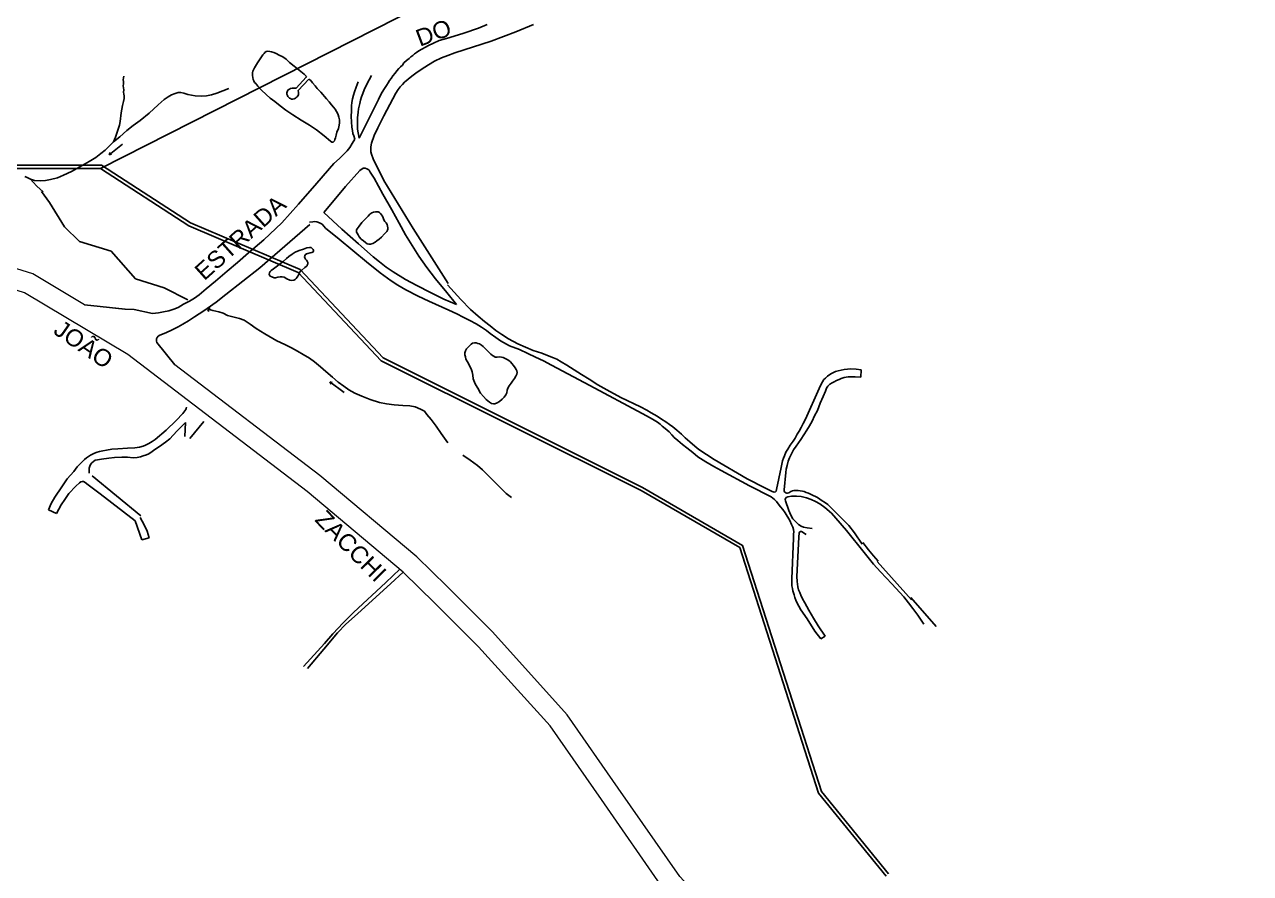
# Model space of a CAD drawing. Header units: millimetres. Extents: x 583 to 26013, y 350 to 21391.
# Drawn here: x 11091 to 11813, y 13884 to 14384 of the extents above; entities that cross this region are included whole.
import ezdxf

# ---------------------------------------------------------------- set-up
doc = ezdxf.new("R2010")
doc.units = ezdxf.units.MM
for name, color, linetype in [('105-QUADRAS_ESTRADAS', 80, 'Continuous'), ('110-CERCA_DE_ARAME', 10, 'Continuous'), ('145-', 130, 'Continuous'), ('RIOS', 140, 'Continuous')]:
    doc.layers.add(name, color=color, linetype=linetype)
doc.styles.add('EU', font='arial.ttf', dxfattribs={"height": 10})

msp = doc.modelspace()

# ---------------------------------------------------------------- linework, layer by layer
at = {"color": 0, "linetype": 'Continuous', "lineweight": 20}
for points in [[(11126.4214, 14218.88015), (11096.05576, 14237.02973), (11051.11755, 14251.11083), (11003.43518, 14259.51959), (10947.82891, 14263.92801), (10901.0498, 14271.32471), (10867.19796, 14274.12839), (10829.70928, 14272.16617), (10799.40611, 14268.64976), (10757.04568, 14259.15518), (10722.00956, 14243.69807), (10712.99799, 14239.79615), (10692.67163, 14233.71726), (10666.07371, 14230.15966), (10642.06909, 14228.98153), (10602.20434, 14231.94273), (10578.61423, 14233.44384)], [(11467.61551, 13874.60241), (11430.94299, 13927.42513), (11400.61551, 13970.90241), (11358.53156, 14017.38279), (11332.77968, 14043.23824), (11314.01551, 14061.50241), (11257.51551, 14108.90241), (11152.01551, 14189.60241), (11091.11551, 14226.00241), (11048.26963, 14239.4279), (11001.91551, 14247.60241), (10946.41551, 14252.00241), (10899.61551, 14259.40241), (10867.01551, 14262.10241), (10830.71551, 14260.20241), (10801.41551, 14256.80241), (10760.81551, 14247.70241), (10726.81551, 14232.70241), (10717.11551, 14228.50241), (10695.20192, 14221.94883), (10667.1652, 14218.19879), (10641.91818, 14216.95968), (10601.37883, 14219.97099), (10578.10843, 14221.45175)], [(11895.31139, 13273.1544), (11882.95565, 13282.34223), (11835.66403, 13311.89807), (11793.56811, 13341.65381), (11750.62584, 13371.04586), (11728.56405, 13387.71864), (11716.58429, 13396.35113), (11692.53445, 13422.10675), (11679.05667, 13436.45898), (11643.17025, 13500.12844), (11623.17699, 13562.54642), (11602.92647, 13646.34168), (11586.442, 13704.78662), (11575.59232, 13751.63291), (11562.89211, 13782.96009), (11552.48076, 13800.42429), (11476.99654, 13882.13194), (11440.79271, 13934.27956), (11410.65618, 13977.4831), (11366.61551, 14026.20241), (11339.82596, 14053.12571), (11322.06775, 14070.41073), (11265.02098, 14118.26943), (11179.63625, 14183.58268)]]:
    msp.add_lwpolyline(points, dxfattribs=at)
at = {"layer": '105-QUADRAS_ESTRADAS', "color": 0, "linetype": 'Continuous'}
for p, q in [((11380.51551, 14379.60241), (11366.01551, 14374.10241)), ((11390.91551, 14383.90241), (11380.51551, 14379.60241)), ((11366.01551, 14374.10241), (11344.51551, 14367.20241)), ((11336.61551, 14364.30241), (11332.51551, 14362.30241)), ((11340.41551, 14365.80241), (11336.61551, 14364.30241)), ((11344.51551, 14367.20241), (11340.41551, 14365.80241)), ((11324.61551, 14357.40241), (11321.51551, 14355.30241)), ((11328.91551, 14360.20241), (11324.61551, 14357.40241)), ((11332.51551, 14362.30241), (11328.91551, 14360.20241)), ((11313.61551, 14348.60241), (11312.41551, 14347.30241)), ((11314.91551, 14350.00241), (11313.61551, 14348.60241)), ((11317.01551, 14351.70241), (11314.91551, 14350.00241)), ((11319.21551, 14353.60241), (11317.01551, 14351.70241)), ((11321.51551, 14355.30241), (11319.21551, 14353.60241)), ((11309.71551, 14343.60241), (11302.71551, 14330.10241)), ((11311.11551, 14345.60241), (11309.71551, 14343.60241)), ((11312.41551, 14347.30241), (11311.11551, 14345.60241)), ((11302.71551, 14330.10241), (11299.11551, 14323.10241)), ((11299.11551, 14323.10241), (11297.01551, 14318.60241)), ((11295.51551, 14314.10241), (11295.11551, 14312.00241)), ((11297.01551, 14318.60241), (11295.51551, 14314.10241)), ((11276.61551, 14305.00241), (11273.31551, 14302.00241)), ((11295.11551, 14312.00241), (11295.01551, 14310.40241)), ((11295.01551, 14309.00241), (11295.01551, 14310.40241)), ((11295.41551, 14307.60241), (11295.01551, 14309.00241)), ((11296.51551, 14304.90241), (11295.41551, 14307.60241)), ((11302.71551, 14292.00241), (11296.51551, 14304.90241)), ((11273.31551, 14302.00241), (11263.21551, 14290.50241)), ((11290.61551, 14299.40241), (11288.51551, 14298.00241)), ((11291.71551, 14299.30241), (11290.61551, 14299.40241)), ((11292.61551, 14299.00241), (11291.71551, 14299.30241)), ((11293.41551, 14298.60241), (11292.61551, 14299.00241)), ((11294.01551, 14298.10241), (11293.41551, 14298.60241)), ((11294.71551, 14297.00241), (11294.01551, 14298.10241)), ((11263.21551, 14290.50241), (11252.51551, 14278.20241)), ((11297.01551, 14293.50241), (11294.71551, 14297.00241)), ((11302.11551, 14284.00241), (11297.01551, 14293.50241)), ((11320.01551, 14263.90241), (11302.71551, 14292.00241)), ((11307.41551, 14274.80241), (11302.11551, 14284.00241)), ((11252.51551, 14278.20241), (11242.61551, 14267.10241)), ((11311.81551, 14267.00241), (11307.41551, 14274.80241)), ((11242.61551, 14267.10241), (11232.11551, 14257.10241)), ((11260.81551, 14267.80241), (11259.01551, 14267.50241)), ((11262.01551, 14267.90241), (11260.81551, 14267.80241)), ((11263.31551, 14267.70241), (11262.01551, 14267.90241)), ((11264.81551, 14267.10241), (11263.31551, 14267.70241)), ((11266.31551, 14266.30241), (11264.81551, 14267.10241)), ((11268.41551, 14264.10241), (11266.31551, 14266.30241)), ((11276.41551, 14257.60241), (11268.41551, 14264.10241)), ((11315.51551, 14260.10241), (11311.81551, 14267.00241)), ((11340.61551, 14231.40241), (11320.01551, 14263.90241)), ((11232.11551, 14257.10241), (11223.01551, 14249.40241)), ((11292.41551, 14244.10241), (11276.41551, 14257.60241)), ((11319.41551, 14253.80241), (11315.51551, 14260.10241)), ((11223.01551, 14249.40241), (11216.41551, 14243.70241)), ((11300.21551, 14244.10241), (11296.51551, 14247.10241)), ((11323.41551, 14247.60241), (11319.41551, 14253.80241)), ((11328.01551, 14240.90241), (11323.41551, 14247.60241)), ((11229.71551, 14240.60241), (11209.71551, 14224.90241)), ((11216.41551, 14243.70241), (11210.51551, 14238.70241)), ((11300.61551, 14237.70241), (11292.41551, 14244.10241)), ((11304.01551, 14241.10241), (11300.21551, 14244.10241)), ((11308.11551, 14238.30241), (11304.01551, 14241.10241)), ((11333.21551, 14234.20241), (11328.01551, 14240.90241)), ((11203.61551, 14232.80241), (11198.11551, 14228.20241)), ((11210.51551, 14238.70241), (11203.61551, 14232.80241)), ((11307.11551, 14232.90241), (11300.61551, 14237.70241)), ((11311.01551, 14230.50241), (11307.11551, 14232.90241)), ((11315.51551, 14233.80241), (11308.11551, 14238.30241)), ((11322.21551, 14230.20241), (11315.51551, 14233.80241)), ((11339.81551, 14226.10241), (11333.21551, 14234.20241)), ((11198.11551, 14228.20241), (11193.91551, 14224.70241)), ((11315.71551, 14227.70241), (11311.01551, 14230.50241)), ((11322.91551, 14224.00241), (11315.71551, 14227.70241)), ((11330.11551, 14226.20241), (11322.21551, 14230.20241)), ((11338.11551, 14222.20241), (11330.11551, 14226.20241)), ((11345.41551, 14219.10241), (11339.81551, 14226.10241)), ((11348.11551, 14222.00241), (11340.21551, 14230.60241)), ((11150.33951, 14216.29441), (11126.4214, 14218.88015)), ((11184.61551, 14219.20241), (11181.61551, 14217.30241)), ((11188.21551, 14221.10241), (11184.61551, 14219.20241)), ((11191.21551, 14222.80241), (11188.21551, 14221.10241)), ((11193.91551, 14224.70241), (11191.21551, 14222.80241)), ((11204.01551, 14220.40241), (11196.71551, 14215.40241)), ((11209.71551, 14224.90241), (11204.01551, 14220.40241)), ((11329.21551, 14221.10241), (11322.91551, 14224.00241)), ((11340.91551, 14215.70241), (11329.21551, 14221.10241)), ((11345.41551, 14219.10241), (11338.11551, 14222.20241)), ((11353.81551, 14216.20241), (11348.11551, 14222.00241)), ((11150.11551, 14216.30241), (11144.71551, 14216.90241)), ((11155.71551, 14216.10241), (11150.11551, 14216.30241)), ((11166.41551, 14213.70241), (11155.71551, 14216.10241)), ((11169.91551, 14214.10241), (11166.41551, 14213.70241)), ((11173.01551, 14214.70241), (11169.91551, 14214.10241)), ((11176.11551, 14215.40241), (11173.01551, 14214.70241)), ((11179.01551, 14216.30241), (11176.11551, 14215.40241)), ((11181.61551, 14217.30241), (11179.01551, 14216.30241)), ((11191.11551, 14211.80241), (11187.71551, 14209.50241)), ((11196.71551, 14215.40241), (11191.11551, 14211.80241)), ((11345.71551, 14213.50241), (11340.91551, 14215.70241)), ((11349.51551, 14211.60241), (11345.71551, 14213.50241)), ((11353.41551, 14209.70241), (11349.51551, 14211.60241)), ((11358.31551, 14212.10241), (11353.81551, 14216.20241)), ((11361.91551, 14209.00241), (11358.31551, 14212.10241)), ((11178.11551, 14204.20241), (11174.31551, 14202.40241)), ((11181.51551, 14205.90241), (11178.11551, 14204.20241)), ((11184.31551, 14207.40241), (11181.51551, 14205.90241)), ((11187.71551, 14209.50241), (11184.31551, 14207.40241)), ((11357.01551, 14207.60241), (11353.41551, 14209.70241)), ((11360.31551, 14205.80241), (11357.01551, 14207.60241)), ((11363.11551, 14203.80241), (11360.31551, 14205.80241)), ((11365.31551, 14206.40241), (11361.91551, 14209.00241)), ((11365.41551, 14202.00241), (11363.11551, 14203.80241)), ((11368.71551, 14203.80241), (11365.31551, 14206.40241)), ((11372.21551, 14201.30241), (11368.71551, 14203.80241)), ((11168.81551, 14198.90241), (11168.71551, 14198.20241)), ((11168.71551, 14197.50241), (11168.71551, 14198.20241)), ((11169.01551, 14196.70241), (11168.71551, 14197.50241)), ((11169.11551, 14199.70241), (11168.81551, 14198.90241)), ((11179.63625, 14183.58268), (11169.01551, 14196.70241)), ((11169.71551, 14200.40241), (11169.11551, 14199.70241)), ((11170.71551, 14200.90241), (11169.71551, 14200.40241)), ((11174.31551, 14202.40241), (11170.71551, 14200.90241)), ((11368.61551, 14199.60241), (11365.41551, 14202.00241)), ((11371.41551, 14197.70241), (11368.61551, 14199.60241)), ((11376.71551, 14194.80241), (11371.41551, 14197.70241)), ((11376.11551, 14198.90241), (11372.21551, 14201.30241)), ((11381.61551, 14195.90241), (11376.11551, 14198.90241)), ((11382.51551, 14192.50241), (11376.71551, 14194.80241)), ((11390.61551, 14191.90241), (11381.61551, 14195.90241)), ((11387.61551, 14190.10241), (11382.51551, 14192.50241)), ((11392.01551, 14188.00241), (11387.61551, 14190.10241)), ((11395.71551, 14190.40241), (11390.61551, 14191.90241)), ((11399.11551, 14189.10241), (11395.71551, 14190.40241)), ((11396.71551, 14185.80241), (11392.01551, 14188.00241)), ((11401.51551, 14183.30241), (11396.71551, 14185.80241)), ((11402.61551, 14187.70241), (11399.11551, 14189.10241)), ((11424.11551, 14171.30241), (11401.51551, 14183.30241)), ((11404.51551, 14186.80241), (11402.61551, 14187.70241)), ((11407.11551, 14185.20241), (11404.51551, 14186.80241)), ((11410.41551, 14183.40241), (11407.11551, 14185.20241)), ((11419.11551, 14177.80241), (11410.41551, 14183.40241)), ((11423.71551, 14175.00241), (11419.11551, 14177.80241)), ((11428.81551, 14171.80241), (11423.71551, 14175.00241)), ((11562.91551, 14175.70241), (11561.91551, 14174.80241)), ((11564.11551, 14176.90241), (11562.91551, 14175.70241)), ((11565.31551, 14177.80241), (11564.11551, 14176.90241)), ((11566.41551, 14178.50241), (11565.31551, 14177.80241)), ((11567.51551, 14179.10241), (11566.41551, 14178.50241)), ((11568.81551, 14179.50241), (11567.51551, 14179.10241)), ((11570.21551, 14179.90241), (11568.81551, 14179.50241)), ((11570.81551, 14174.90241), (11569.31551, 14174.20241)), ((11572.11551, 14180.40241), (11570.21551, 14179.90241)), ((11572.11551, 14175.40241), (11570.81551, 14174.90241)), ((11573.81551, 14180.70241), (11572.11551, 14180.40241)), ((11573.91551, 14176.00241), (11572.11551, 14175.40241)), ((11575.71551, 14180.90241), (11573.81551, 14180.70241)), ((11576.21551, 14176.40241), (11573.91551, 14176.00241)), ((11577.81551, 14181.10241), (11575.71551, 14180.90241)), ((11576.21551, 14176.40241), (11580.41551, 14176.40241)), ((11580.81551, 14180.90241), (11577.81551, 14181.10241)), ((11583.71551, 14176.20241), (11580.41551, 14176.40241)), ((11583.81551, 14180.50241), (11580.81551, 14180.90241)), ((11583.81551, 14180.50241), (11583.71551, 14176.20241)), ((11454.91551, 14154.80241), (11424.11551, 14171.30241)), ((11434.01551, 14168.80241), (11428.81551, 14171.80241)), ((11442.31551, 14164.30241), (11434.01551, 14168.80241)), ((11559.21551, 14169.60241), (11551.01551, 14151.50241)), ((11560.31551, 14172.10241), (11559.21551, 14169.60241)), ((11561.11551, 14173.60241), (11560.31551, 14172.10241)), ((11561.91551, 14174.80241), (11561.11551, 14173.60241)), ((11562.81551, 14168.10241), (11561.41551, 14164.80241)), ((11563.41551, 14169.80241), (11562.81551, 14168.10241)), ((11564.21551, 14170.90241), (11563.41551, 14169.80241)), ((11565.41551, 14172.10241), (11564.21551, 14170.90241)), ((11566.81551, 14173.00241), (11565.41551, 14172.10241)), ((11568.01551, 14173.60241), (11566.81551, 14173.00241)), ((11569.31551, 14174.20241), (11568.01551, 14173.60241)), ((11453.91551, 14158.70241), (11442.31551, 14164.30241)), ((11559.71551, 14160.90241), (11558.21551, 14156.70241)), ((11561.41551, 14164.80241), (11559.71551, 14160.90241)), ((11184.21551, 14154.90241), (11180.31551, 14150.70241)), ((11185.51551, 14156.50241), (11184.21551, 14154.90241)), ((11186.01551, 14157.20241), (11185.51551, 14156.50241)), ((11186.31551, 14157.80241), (11186.01551, 14157.20241)), ((11186.41551, 14158.50241), (11186.31551, 14157.80241)), ((11457.51551, 14156.80241), (11453.91551, 14158.70241)), ((11459.51551, 14152.40241), (11454.91551, 14154.80241)), ((11460.11551, 14155.20241), (11457.51551, 14156.80241)), ((11463.71551, 14153.20241), (11460.11551, 14155.20241)), ((11466.31551, 14151.50241), (11463.71551, 14153.20241)), ((11556.41551, 14153.50241), (11555.01551, 14150.30241)), ((11558.21551, 14156.70241), (11556.41551, 14153.50241)), ((11180.31551, 14150.70241), (11174.41551, 14145.10241)), ((11185.81551, 14149.60241), (11180.71551, 14144.50241)), ((11185.81551, 14149.60241), (11185.51551, 14141.40241)), ((11196.71551, 14150.20241), (11188.41551, 14140.20241)), ((11462.01551, 14151.00241), (11459.51551, 14152.40241)), ((11463.81551, 14149.70241), (11462.01551, 14151.00241)), ((11465.51551, 14148.50241), (11463.81551, 14149.70241)), ((11466.71551, 14147.40241), (11465.51551, 14148.50241)), ((11468.71551, 14149.90241), (11466.31551, 14151.50241)), ((11468.31551, 14146.10241), (11466.71551, 14147.40241)), ((11470.71551, 14144.10241), (11468.31551, 14146.10241)), ((11471.01551, 14148.40241), (11468.71551, 14149.90241)), ((11472.91551, 14147.00241), (11471.01551, 14148.40241)), ((11475.31551, 14145.10241), (11472.91551, 14147.00241)), ((11548.51551, 14146.70241), (11547.31551, 14144.50241)), ((11549.61551, 14149.00241), (11548.51551, 14146.70241)), ((11551.01551, 14151.50241), (11549.61551, 14149.00241)), ((11553.51551, 14147.60241), (11551.91551, 14145.00241)), ((11555.01551, 14150.30241), (11553.51551, 14147.60241)), ((11168.11551, 14139.60241), (11166.21551, 14138.30241)), ((11174.41551, 14145.10241), (11168.11551, 14139.60241)), ((11176.61551, 14140.00241), (11174.01551, 14137.90241)), ((11180.71551, 14144.50241), (11176.61551, 14140.00241)), ((11472.41551, 14142.20241), (11470.71551, 14144.10241)), ((11473.71551, 14140.80241), (11472.41551, 14142.20241)), ((11475.81551, 14139.00241), (11473.71551, 14140.80241)), ((11478.01551, 14142.70241), (11475.31551, 14145.10241)), ((11478.71551, 14136.60241), (11475.81551, 14139.00241)), ((11480.21551, 14140.60241), (11478.01551, 14142.70241)), ((11483.01551, 14138.20241), (11480.21551, 14140.60241)), ((11544.91551, 14140.40241), (11543.81551, 14138.60241)), ((11546.21551, 14142.60241), (11544.91551, 14140.40241)), ((11548.31551, 14139.60241), (11545.51551, 14135.70241)), ((11547.31551, 14144.50241), (11546.21551, 14142.60241)), ((11551.91551, 14145.00241), (11548.31551, 14139.60241)), ((11132.21551, 14131.50241), (11131.01551, 14130.90241)), ((11133.81551, 14132.10241), (11132.21551, 14131.50241)), ((11135.21551, 14132.50241), (11133.81551, 14132.10241)), ((11137.21551, 14132.90241), (11135.21551, 14132.50241)), ((11139.31551, 14133.30241), (11137.21551, 14132.90241)), ((11142.41551, 14133.80241), (11139.31551, 14133.30241)), ((11146.01551, 14134.10241), (11142.41551, 14133.80241)), ((11151.81551, 14134.50241), (11146.01551, 14134.10241)), ((11156.01551, 14134.70241), (11151.81551, 14134.50241)), ((11158.81551, 14135.10241), (11156.01551, 14134.70241)), ((11161.01551, 14135.70241), (11158.81551, 14135.10241)), ((11162.41551, 14136.30241), (11161.01551, 14135.70241)), ((11164.31551, 14137.20241), (11162.41551, 14136.30241)), ((11166.21551, 14132.40241), (11164.21551, 14131.20241)), ((11166.21551, 14138.30241), (11164.31551, 14137.20241)), ((11167.91551, 14133.70241), (11166.21551, 14132.40241)), ((11170.51551, 14135.50241), (11167.91551, 14133.70241)), ((11174.01551, 14137.90241), (11170.51551, 14135.50241)), ((11481.11551, 14134.60241), (11478.71551, 14136.60241)), ((11484.61551, 14131.80241), (11481.11551, 14134.60241)), ((11485.91551, 14135.70241), (11483.01551, 14138.20241)), ((11487.61551, 14129.40241), (11484.61551, 14131.80241)), ((11488.31551, 14133.70241), (11485.91551, 14135.70241)), ((11497.31551, 14127.70241), (11488.31551, 14133.70241)), ((11539.51551, 14132.00241), (11538.61551, 14129.90241)), ((11540.61551, 14133.80241), (11539.51551, 14132.00241)), ((11542.11551, 14136.20241), (11540.61551, 14133.80241)), ((11543.81551, 14138.60241), (11542.11551, 14136.20241)), ((11544.01551, 14133.40241), (11542.61551, 14130.70241)), ((11545.51551, 14135.70241), (11544.01551, 14133.40241)), ((11123.41551, 14124.80241), (11122.11551, 14123.50241)), ((11124.61551, 14126.00241), (11123.41551, 14124.80241)), ((11126.31551, 14127.70241), (11124.61551, 14126.00241)), ((11127.51551, 14128.70241), (11126.31551, 14127.70241)), ((11128.71551, 14129.50241), (11127.51551, 14128.70241)), ((11129.91551, 14130.40241), (11128.71551, 14129.50241)), ((11130.01551, 14124.80241), (11129.61551, 14123.90241)), ((11131.01551, 14130.90241), (11129.91551, 14130.40241)), ((11130.71551, 14125.80241), (11130.01551, 14124.80241)), ((11131.61551, 14126.60241), (11130.71551, 14125.80241)), ((11132.71551, 14127.30241), (11131.61551, 14126.60241)), ((11134.11551, 14127.60241), (11132.71551, 14127.30241)), ((11136.41551, 14128.00241), (11134.11551, 14127.60241)), ((11140.81551, 14128.60241), (11136.41551, 14128.00241)), ((11144.01551, 14128.90241), (11140.81551, 14128.60241)), ((11148.41551, 14129.10241), (11144.01551, 14128.90241)), ((11151.81551, 14129.20241), (11148.41551, 14129.10241)), ((11155.01551, 14128.80241), (11151.81551, 14129.20241)), ((11157.41551, 14129.00241), (11155.01551, 14128.80241)), ((11159.41551, 14129.40241), (11157.41551, 14129.00241)), ((11160.91551, 14129.90241), (11159.41551, 14129.40241)), ((11162.81551, 14130.50241), (11160.91551, 14129.90241)), ((11164.21551, 14131.20241), (11162.81551, 14130.50241)), ((11492.31551, 14126.40241), (11487.61551, 14129.40241)), ((11497.11551, 14123.60241), (11492.31551, 14126.40241)), ((11516.71551, 14116.30241), (11497.31551, 14127.70241)), ((11537.61551, 14126.90241), (11536.81551, 14123.00241)), ((11538.01551, 14128.50241), (11537.61551, 14126.90241)), ((11538.61551, 14129.90241), (11538.01551, 14128.50241)), ((11540.31551, 14124.30241), (11539.71551, 14122.10241)), ((11540.91551, 14126.80241), (11540.31551, 14124.30241)), ((11541.71551, 14128.80241), (11540.91551, 14126.80241)), ((11542.61551, 14130.70241), (11541.71551, 14128.80241)), ((11120.01551, 14120.70241), (11116.21551, 14116.30241)), ((11122.11551, 14123.50241), (11120.01551, 14120.70241)), ((11129.21551, 14122.70241), (11129.11551, 14121.50241)), ((11129.21551, 14119.80241), (11129.11551, 14121.50241)), ((11129.61551, 14123.90241), (11129.21551, 14122.70241)), ((11159.51551, 14094.50241), (11130.91551, 14118.10241)), ((11501.31551, 14121.30241), (11497.11551, 14123.60241)), ((11518.01551, 14112.30241), (11501.31551, 14121.30241)), ((11536.81551, 14123.00241), (11534.01551, 14110.00241)), ((11539.41551, 14120.10241), (11538.51551, 14109.90241)), ((11539.71551, 14122.10241), (11539.41551, 14120.10241)), ((11113.01551, 14111.60241), (11108.91551, 14105.50241)), ((11116.21551, 14116.30241), (11113.01551, 14111.60241)), ((11121.21551, 14112.10241), (11117.21551, 14107.70241)), ((11123.41551, 14114.10241), (11121.21551, 14112.10241)), ((11124.21551, 14114.70241), (11123.41551, 14114.10241)), ((11125.01551, 14114.80241), (11124.21551, 14114.70241)), ((11125.81551, 14114.80241), (11125.01551, 14114.80241)), ((11126.71551, 14114.30241), (11125.81551, 14114.80241)), ((11128.51551, 14112.90241), (11126.71551, 14114.30241)), ((11135.71551, 14107.60241), (11128.51551, 14112.90241)), ((11527.11551, 14111.10241), (11516.71551, 14116.30241)), ((11530.91551, 14105.70241), (11518.01551, 14112.30241)), ((11531.51551, 14108.90241), (11527.11551, 14111.10241)), ((11534.01551, 14110.00241), (11533.81551, 14109.10241)), ((11538.51551, 14109.10241), (11538.51551, 14109.90241)), ((11108.91551, 14105.50241), (11106.81551, 14101.80241)), ((11114.71551, 14104.30241), (11112.61551, 14101.00241)), ((11117.21551, 14107.70241), (11114.71551, 14104.30241)), ((11156.31551, 14091.60241), (11135.71551, 14107.60241)), ((11532.81551, 14104.30241), (11530.91551, 14105.70241)), ((11532.61551, 14108.60241), (11531.51551, 14108.90241)), ((11533.31551, 14108.80241), (11532.61551, 14108.60241)), ((11534.01551, 14103.00241), (11532.81551, 14104.30241)), ((11533.81551, 14109.10241), (11533.31551, 14108.80241)), ((11535.01551, 14101.60241), (11534.01551, 14103.00241)), ((11538.91551, 14108.60241), (11538.51551, 14109.10241)), ((11539.41551, 14108.20241), (11538.91551, 14108.60241)), ((11539.31551, 14104.80241), (11539.11551, 14104.30241)), ((11539.21551, 14103.40241), (11539.11551, 14104.30241)), ((11541.31551, 14097.80241), (11539.21551, 14103.40241)), ((11539.71551, 14105.40241), (11539.31551, 14104.80241)), ((11540.01551, 14108.00241), (11539.41551, 14108.20241)), ((11540.61551, 14105.80241), (11539.71551, 14105.40241)), ((11540.51551, 14108.00241), (11540.01551, 14108.00241)), ((11541.21551, 14108.20241), (11540.51551, 14108.00241)), ((11542.91551, 14106.10241), (11540.61551, 14105.80241)), ((11541.81551, 14108.60241), (11541.21551, 14108.20241)), ((11542.51551, 14109.00241), (11541.81551, 14108.60241)), ((11543.31551, 14109.40241), (11542.51551, 14109.00241)), ((11545.81551, 14106.10241), (11542.91551, 14106.10241)), ((11544.11551, 14109.50241), (11543.31551, 14109.40241)), ((11544.81551, 14109.60241), (11544.11551, 14109.50241)), ((11545.71551, 14109.60241), (11544.81551, 14109.60241)), ((11546.81551, 14109.50241), (11545.71551, 14109.60241)), ((11548.51551, 14105.90241), (11545.81551, 14106.10241)), ((11547.91551, 14109.30241), (11546.81551, 14109.50241)), ((11549.21551, 14109.20241), (11547.91551, 14109.30241)), ((11551.61551, 14105.10241), (11548.51551, 14105.90241)), ((11550.21551, 14108.90241), (11549.21551, 14109.20241)), ((11551.51551, 14108.40241), (11550.21551, 14108.90241)), ((11552.91551, 14107.90241), (11551.51551, 14108.40241)), ((11554.31551, 14104.20241), (11551.61551, 14105.10241)), ((11554.41551, 14107.20241), (11552.91551, 14107.90241)), ((11556.91551, 14103.10241), (11554.31551, 14104.20241)), ((11555.61551, 14106.50241), (11554.41551, 14107.20241)), ((11557.01551, 14105.90241), (11555.61551, 14106.50241)), ((11559.41551, 14101.60241), (11556.91551, 14103.10241)), ((11558.21551, 14105.30241), (11557.01551, 14105.90241)), ((11559.41551, 14104.40241), (11558.21551, 14105.30241)), ((11560.91551, 14103.50241), (11559.41551, 14104.40241)), ((11562.31551, 14102.60241), (11560.91551, 14103.50241)), ((11106.81551, 14101.80241), (11105.11551, 14098.20241)), ((11109.91551, 14096.00241), (11105.11551, 14098.20241)), ((11112.61551, 14101.00241), (11109.91551, 14096.00241)), ((11536.41551, 14099.90241), (11535.01551, 14101.60241)), ((11537.71551, 14098.30241), (11536.41551, 14099.90241)), ((11539.01551, 14096.30241), (11537.71551, 14098.30241)), ((11541.81551, 14091.80241), (11539.01551, 14096.30241)), ((11542.41551, 14095.00241), (11541.31551, 14097.80241)), ((11562.41551, 14099.50241), (11559.41551, 14101.60241)), ((11564.31551, 14101.20241), (11562.31551, 14102.60241)), ((11566.31551, 14096.20241), (11562.41551, 14099.50241)), ((11566.61551, 14099.00241), (11564.31551, 14101.20241)), ((11569.01551, 14093.30241), (11566.31551, 14096.20241)), ((11569.81551, 14095.80241), (11566.61551, 14099.00241)), ((11572.81551, 14092.60241), (11569.81551, 14095.80241)), ((11160.21551, 14080.40241), (11156.31551, 14091.60241)), ((11161.51551, 14089.20241), (11159.11551, 14093.70241)), ((11163.21551, 14085.50241), (11161.51551, 14089.20241)), ((11542.81551, 14089.50241), (11541.81551, 14091.80241)), ((11543.61551, 14092.90241), (11542.41551, 14095.00241)), ((11543.51551, 14087.90241), (11542.81551, 14089.50241)), ((11545.21551, 14091.30241), (11543.61551, 14092.90241)), ((11547.01551, 14089.50241), (11545.21551, 14091.30241)), ((11548.51551, 14088.60241), (11547.01551, 14089.50241)), ((11549.81551, 14088.00241), (11548.51551, 14088.60241)), ((11575.31551, 14085.90241), (11569.01551, 14093.30241)), ((11576.51551, 14088.80241), (11572.81551, 14092.60241)), ((11579.91551, 14084.50241), (11576.51551, 14088.80241)), ((11164.41551, 14081.70241), (11160.21551, 14080.40241)), ((11164.41551, 14081.70241), (11163.21551, 14085.50241)), ((11543.91551, 14081.50241), (11543.01551, 14057.50241)), ((11544.01551, 14086.50241), (11543.51551, 14087.90241)), ((11544.01551, 14083.70241), (11543.91551, 14081.50241)), ((11544.11551, 14085.20241), (11544.01551, 14086.50241)), ((11544.11551, 14085.20241), (11544.01551, 14083.70241)), ((11547.21551, 14082.10241), (11546.01551, 14058.80241)), ((11547.41551, 14084.60241), (11547.21551, 14082.10241)), ((11547.71551, 14085.20241), (11547.41551, 14084.60241)), ((11548.11551, 14085.40241), (11547.71551, 14085.20241)), ((11548.71551, 14085.30241), (11548.11551, 14085.40241)), ((11551.51551, 14083.60241), (11548.71551, 14085.30241)), ((11552.11551, 14087.50241), (11549.81551, 14088.00241)), ((11555.01551, 14087.10241), (11552.11551, 14087.50241)), ((11585.71551, 14072.90241), (11575.31551, 14085.90241)), ((11584.41551, 14077.90241), (11579.91551, 14084.50241)), ((11588.21551, 14074.60241), (11584.81551, 14078.80241)), ((11591.11551, 14071.00241), (11588.21551, 14074.60241)), ((11591.11551, 14066.10241), (11585.71551, 14072.90241)), ((11591.21551, 14071.00241), (11591.21551, 14071.00241)), ((11593.81551, 14067.90241), (11591.21551, 14071.00241)), ((11613.41551, 14045.10241), (11593.31551, 14067.60241)), ((11312.11551, 14063.20241), (11303.81551, 14055.40241)), ((11314.01551, 14061.50241), (11306.81551, 14054.80241)), ((11314.01551, 14061.50241), (11312.11551, 14063.20241)), ((11591.21551, 14066.10241), (11591.21551, 14066.10241)), ((11595.31551, 14061.70241), (11591.21551, 14066.10241)), ((11601.91551, 14054.50241), (11595.31551, 14061.70241)), ((11303.81551, 14055.40241), (11284.81551, 14037.60241)), ((11306.81551, 14054.80241), (11287.11551, 14036.90241)), ((11543.01551, 14057.50241), (11543.01551, 14055.10241)), ((11543.11551, 14053.40241), (11543.01551, 14055.10241)), ((11543.31551, 14051.80241), (11543.11551, 14053.40241)), ((11546.11551, 14056.00241), (11546.01551, 14058.80241)), ((11546.31551, 14054.30241), (11546.11551, 14056.00241)), ((11546.51551, 14052.80241), (11546.31551, 14054.30241)), ((11547.01551, 14051.10241), (11546.51551, 14052.80241)), ((11608.91551, 14046.90241), (11601.91551, 14054.50241)), ((11543.51551, 14050.40241), (11543.31551, 14051.80241)), ((11543.91551, 14049.20241), (11543.51551, 14050.40241)), ((11544.31551, 14048.00241), (11543.91551, 14049.20241)), ((11544.81551, 14046.50241), (11544.31551, 14048.00241)), ((11545.41551, 14045.00241), (11544.81551, 14046.50241)), ((11546.21551, 14043.20241), (11545.41551, 14045.00241)), ((11547.71551, 14049.50241), (11547.01551, 14051.10241)), ((11548.31551, 14047.80241), (11547.71551, 14049.50241)), ((11549.21551, 14045.80241), (11548.31551, 14047.80241)), ((11550.71551, 14043.30241), (11549.21551, 14045.80241)), ((11611.81551, 14043.40241), (11608.91551, 14046.90241)), ((11628.11551, 14029.40241), (11613.11551, 14046.50241)), ((11547.11551, 14041.30241), (11546.21551, 14043.20241)), ((11548.41551, 14039.30241), (11547.11551, 14041.30241)), ((11552.01551, 14034.00241), (11548.41551, 14039.30241)), ((11553.11551, 14039.10241), (11550.71551, 14043.30241)), ((11555.71551, 14034.30241), (11553.11551, 14039.10241)), ((11614.31551, 14040.10241), (11611.81551, 14043.40241)), ((11617.21551, 14036.10241), (11614.31551, 14040.10241)), ((11278.81551, 14031.50241), (11272.61551, 14025.10241)), ((11280.41551, 14030.80241), (11275.41551, 14025.60241)), ((11284.81551, 14037.60241), (11278.81551, 14031.50241)), ((11287.11551, 14036.90241), (11280.41551, 14030.80241)), ((11556.61551, 14026.70241), (11552.01551, 14034.00241)), ((11558.61551, 14029.90241), (11555.71551, 14034.30241)), ((11620.81551, 14030.80241), (11617.21551, 14036.10241)), ((11275.41551, 14025.60241), (11267.41551, 14016.10241)), ((11272.61551, 14025.10241), (11267.71551, 14019.40241)), ((11560.01551, 14022.10241), (11556.61551, 14026.70241)), ((11562.61551, 14023.80241), (11558.61551, 14029.90241)), ((11562.61551, 14023.80241), (11560.01551, 14022.10241)), ((11267.71551, 14019.40241), (11255.41551, 14005.90241)), ((11267.41551, 14016.10241), (11257.71551, 14004.70241))]:
    msp.add_line(p, q, dxfattribs=at)
at = {"layer": '110-CERCA_DE_ARAME', "color": 0, "linetype": 'Continuous'}
for p, q in [((11344.21551, 14377.10241), (11339.61551, 14375.70241)), ((11349.81551, 14378.80241), (11344.21551, 14377.10241)), ((11358.41551, 14381.80241), (11349.81551, 14378.80241)), ((11363.51551, 14383.90241), (11358.41551, 14381.80241)), ((11327.21551, 14370.60241), (11325.11551, 14369.40241)), ((11329.01551, 14371.60241), (11327.21551, 14370.60241)), ((11331.91551, 14373.00241), (11329.01551, 14371.60241)), ((11335.31551, 14374.50241), (11331.91551, 14373.00241)), ((11339.61551, 14375.70241), (11335.31551, 14374.50241)), ((11316.11551, 14362.70241), (11314.51551, 14361.30241)), ((11317.61551, 14364.00241), (11316.11551, 14362.70241)), ((11318.61551, 14365.00241), (11317.61551, 14364.00241)), ((11319.71551, 14365.80241), (11318.61551, 14365.00241)), ((11320.71551, 14366.60241), (11319.71551, 14365.80241)), ((11321.91551, 14367.50241), (11320.71551, 14366.60241)), ((11323.41551, 14368.50241), (11321.91551, 14367.50241)), ((11325.11551, 14369.40241), (11323.41551, 14368.50241)), ((11310.41551, 14356.60241), (11309.31551, 14355.30241)), ((11311.51551, 14358.00241), (11310.41551, 14356.60241)), ((11312.61551, 14359.10241), (11311.51551, 14358.00241)), ((11313.61551, 14360.10241), (11312.61551, 14359.10241)), ((11314.51551, 14361.30241), (11313.61551, 14360.10241)), ((11287.51551, 14350.20241), (11286.31551, 14347.10241)), ((11292.71551, 14348.80241), (11291.21551, 14345.40241)), ((11295.41551, 14354.00241), (11292.71551, 14348.80241)), ((11305.21551, 14349.60241), (11304.21551, 14348.00241)), ((11306.01551, 14350.90241), (11305.21551, 14349.60241)), ((11307.01551, 14352.20241), (11306.01551, 14350.90241)), ((11308.01551, 14353.80241), (11307.01551, 14352.20241)), ((11309.31551, 14355.30241), (11308.01551, 14353.80241)), ((11284.81551, 14342.30241), (11284.21551, 14340.20241)), ((11285.41551, 14344.40241), (11284.81551, 14342.30241)), ((11286.31551, 14347.10241), (11285.41551, 14344.40241)), ((11289.61551, 14341.40241), (11288.91551, 14339.40241)), ((11290.31551, 14343.30241), (11289.61551, 14341.40241)), ((11291.21551, 14345.40241), (11290.31551, 14343.30241)), ((11300.71551, 14342.40241), (11299.51551, 14339.80241)), ((11301.81551, 14344.10241), (11300.71551, 14342.40241)), ((11303.01551, 14346.20241), (11301.81551, 14344.10241)), ((11304.21551, 14348.00241), (11303.01551, 14346.20241)), ((11283.91551, 14338.10241), (11283.61551, 14336.00241)), ((11283.61551, 14336.00241), (11283.61551, 14333.20241)), ((11284.21551, 14340.20241), (11283.91551, 14338.10241)), ((11287.81551, 14334.20241), (11287.51551, 14332.30241)), ((11288.11551, 14335.80241), (11287.81551, 14334.20241)), ((11288.51551, 14337.40241), (11288.11551, 14335.80241)), ((11299.51551, 14339.80241), (11288.21551, 14317.10241)), ((11288.91551, 14339.40241), (11288.51551, 14337.40241)), ((11283.61551, 14333.20241), (11283.51551, 14329.70241)), ((11283.71551, 14326.60241), (11283.51551, 14329.70241)), ((11283.81551, 14323.50241), (11283.71551, 14326.60241)), ((11287.31551, 14330.60241), (11287.21551, 14329.10241)), ((11287.21551, 14325.80241), (11287.21551, 14329.10241)), ((11287.51551, 14332.30241), (11287.31551, 14330.60241)), ((11284.21551, 14321.50241), (11283.81551, 14323.50241)), ((11284.51551, 14319.80241), (11284.21551, 14321.50241)), ((11285.01551, 14318.40241), (11284.51551, 14319.80241)), ((11287.21551, 14325.80241), (11287.11551, 14324.20241)), ((11287.21551, 14322.30241), (11287.11551, 14324.20241)), ((11287.51551, 14320.10241), (11287.21551, 14322.30241)), ((11288.21551, 14317.10241), (11287.51551, 14320.10241)), ((11284.11551, 14313.80241), (11282.71551, 14311.50241)), ((11285.61551, 14316.50241), (11284.11551, 14313.80241)), ((11285.61551, 14316.50241), (11285.01551, 14318.40241)), ((11279.21551, 14307.50241), (11276.61551, 14305.00241)), ((11281.11551, 14309.50241), (11279.21551, 14307.50241)), ((11282.71551, 14311.50241), (11281.11551, 14309.50241)), ((11288.51551, 14298.00241), (11280.21551, 14288.50241)), ((11280.21551, 14288.50241), (11273.41551, 14280.50241)), ((11273.41551, 14280.50241), (11267.31551, 14273.30241)), ((11278.01551, 14263.40241), (11267.31551, 14273.30241)), ((11259.21551, 14266.10241), (11229.71551, 14240.60241)), ((11287.71551, 14254.80241), (11278.01551, 14263.40241)), ((11296.51551, 14247.10241), (11287.71551, 14254.80241))]:
    msp.add_line(p, q, dxfattribs=at)
at = {"layer": '145-', "color": 0, "linetype": 'Continuous'}
for p, q in [((11231.41551, 14366.00241), (11228.31551, 14361.40241)), ((11232.21551, 14366.80241), (11231.41551, 14366.00241)), ((11232.61551, 14367.40241), (11232.21551, 14366.80241)), ((11233.31551, 14368.00241), (11232.61551, 14367.40241)), ((11234.31551, 14368.30241), (11233.31551, 14368.00241)), ((11235.51551, 14368.10241), (11234.31551, 14368.30241)), ((11236.61551, 14367.90241), (11235.51551, 14368.10241)), ((11237.91551, 14367.40241), (11236.61551, 14367.90241)), ((11239.31551, 14366.80241), (11237.91551, 14367.40241)), ((11241.11551, 14365.90241), (11239.31551, 14366.80241)), ((11243.21551, 14364.90241), (11241.11551, 14365.90241)), ((11245.11551, 14363.50241), (11243.21551, 14364.90241)), ((11247.11551, 14361.60241), (11245.11551, 14363.50241)), ((11225.61551, 14356.40241), (11225.41551, 14355.40241)), ((11225.41551, 14354.00241), (11225.41551, 14355.40241)), ((11226.61551, 14358.40241), (11225.61551, 14356.40241)), ((11228.31551, 14361.40241), (11226.61551, 14358.40241)), ((11249.81551, 14359.40241), (11247.11551, 14361.60241)), ((11252.81551, 14357.00241), (11249.81551, 14359.40241)), ((11255.81551, 14354.70241), (11252.81551, 14357.00241)), ((11149.31551, 14352.50241), (11149.11551, 14351.40241)), ((11149.41551, 14350.30241), (11149.11551, 14351.40241)), ((11149.31551, 14349.00241), (11149.21551, 14347.80241)), ((11149.51551, 14353.60241), (11149.31551, 14352.50241)), ((11149.41551, 14350.30241), (11149.31551, 14349.00241)), ((11225.61551, 14352.70241), (11225.41551, 14354.00241)), ((11225.81551, 14351.60241), (11225.61551, 14352.70241)), ((11226.11551, 14350.70241), (11225.81551, 14351.60241)), ((11226.61551, 14349.90241), (11226.11551, 14350.70241)), ((11227.21551, 14349.20241), (11226.61551, 14349.90241)), ((11228.41551, 14347.70241), (11227.21551, 14349.20241)), ((11257.01551, 14352.90241), (11251.11551, 14346.40241)), ((11258.61551, 14351.70241), (11252.31551, 14345.00241)), ((11257.01551, 14353.60241), (11255.81551, 14354.70241)), ((11257.11551, 14353.30241), (11257.01551, 14353.60241)), ((11257.11551, 14353.30241), (11257.01551, 14352.90241)), ((11259.61551, 14350.90241), (11258.61551, 14351.70241)), ((11260.71551, 14349.60241), (11259.61551, 14350.90241)), ((11262.21551, 14347.80241), (11260.71551, 14349.60241)), ((11149.31551, 14346.70241), (11149.21551, 14347.80241)), ((11149.51551, 14345.40241), (11149.31551, 14346.70241)), ((11149.51551, 14345.40241), (11149.41551, 14344.10241)), ((11149.61551, 14343.00241), (11149.41551, 14344.10241)), ((11149.81551, 14341.90241), (11149.61551, 14343.00241)), ((11149.81551, 14341.90241), (11149.71551, 14340.40241)), ((11175.61551, 14341.30241), (11173.41551, 14339.80241)), ((11177.71551, 14342.50241), (11175.61551, 14341.30241)), ((11179.71551, 14343.30241), (11177.71551, 14342.50241)), ((11181.51551, 14343.90241), (11179.71551, 14343.30241)), ((11183.21551, 14343.90241), (11181.51551, 14343.90241)), ((11184.91551, 14343.50241), (11183.21551, 14343.90241)), ((11187.31551, 14342.80241), (11184.91551, 14343.50241)), ((11191.51551, 14341.90241), (11187.31551, 14342.80241)), ((11195.21551, 14341.70241), (11191.51551, 14341.90241)), ((11198.21551, 14342.00241), (11195.21551, 14341.70241)), ((11201.11551, 14342.60241), (11198.21551, 14342.00241)), ((11204.41551, 14343.60241), (11201.11551, 14342.60241)), ((11211.31551, 14346.30241), (11204.41551, 14343.60241)), ((11230.71551, 14345.20241), (11228.41551, 14347.70241)), ((11233.31551, 14342.80241), (11230.71551, 14345.20241)), ((11235.71551, 14340.60241), (11233.31551, 14342.80241)), ((11245.71551, 14344.40241), (11245.51551, 14343.80241)), ((11245.51551, 14343.80241), (11245.51551, 14343.00241)), ((11246.01551, 14342.20241), (11245.51551, 14343.00241)), ((11245.91551, 14344.90241), (11245.71551, 14344.40241)), ((11246.31551, 14345.40241), (11245.91551, 14344.90241)), ((11246.21551, 14341.50241), (11246.01551, 14342.20241)), ((11246.51551, 14341.10241), (11246.21551, 14341.50241)), ((11247.11551, 14345.90241), (11246.31551, 14345.40241)), ((11247.11551, 14340.60241), (11246.51551, 14341.10241)), ((11247.81551, 14346.20241), (11247.11551, 14345.90241)), ((11248.71551, 14346.40241), (11247.81551, 14346.20241)), ((11249.91551, 14346.50241), (11248.71551, 14346.40241)), ((11251.11551, 14346.40241), (11249.91551, 14346.50241)), ((11251.71551, 14341.30241), (11251.11551, 14340.90241)), ((11252.11551, 14341.90241), (11251.71551, 14341.30241)), ((11252.41551, 14342.60241), (11252.11551, 14341.90241)), ((11252.51551, 14344.00241), (11252.31551, 14345.00241)), ((11252.51551, 14343.20241), (11252.41551, 14342.60241)), ((11252.51551, 14343.20241), (11252.51551, 14344.00241)), ((11263.51551, 14346.20241), (11262.21551, 14347.80241)), ((11265.51551, 14344.20241), (11263.51551, 14346.20241)), ((11265.51551, 14344.20241), (11268.91551, 14340.20241)), ((11148.81551, 14336.20241), (11148.01551, 14332.00241)), ((11149.31551, 14338.60241), (11148.81551, 14336.20241)), ((11149.71551, 14340.40241), (11149.31551, 14338.60241)), ((11169.81551, 14336.70241), (11164.41551, 14331.80241)), ((11173.41551, 14339.80241), (11169.81551, 14336.70241)), ((11238.51551, 14338.60241), (11235.71551, 14340.60241)), ((11241.61551, 14336.00241), (11238.51551, 14338.60241)), ((11244.91551, 14333.60241), (11241.61551, 14336.00241)), ((11247.71551, 14340.30241), (11247.11551, 14340.60241)), ((11248.31551, 14340.00241), (11247.71551, 14340.30241)), ((11249.11551, 14339.90241), (11248.31551, 14340.00241)), ((11249.81551, 14340.10241), (11249.11551, 14339.90241)), ((11250.61551, 14340.50241), (11249.81551, 14340.10241)), ((11251.11551, 14340.90241), (11250.61551, 14340.50241)), ((11270.51551, 14338.40241), (11268.91551, 14340.20241)), ((11271.81551, 14336.70241), (11270.51551, 14338.40241)), ((11273.01551, 14335.30241), (11271.81551, 14336.70241)), ((11274.01551, 14334.00241), (11273.01551, 14335.30241)), ((11274.81551, 14332.80241), (11274.01551, 14334.00241)), ((11147.31551, 14326.90241), (11147.01551, 14324.60241)), ((11148.01551, 14332.00241), (11147.31551, 14326.90241)), ((11159.11551, 14327.50241), (11155.01551, 14324.50241)), ((11164.41551, 14331.80241), (11159.11551, 14327.50241)), ((11249.01551, 14330.70241), (11244.91551, 14333.60241)), ((11253.91551, 14327.60241), (11249.01551, 14330.70241)), ((11258.91551, 14324.70241), (11253.91551, 14327.60241)), ((11275.41551, 14331.80241), (11274.81551, 14332.80241)), ((11275.81551, 14330.70241), (11275.41551, 14331.80241)), ((11276.21551, 14329.30241), (11275.81551, 14330.70241)), ((11276.51551, 14327.80241), (11276.21551, 14329.30241)), ((11276.51551, 14327.80241), (11276.51551, 14327.00241)), ((11276.61551, 14326.00241), (11276.51551, 14327.00241)), ((11145.51551, 14319.90241), (11144.71551, 14317.70241)), ((11146.31551, 14322.40241), (11145.51551, 14319.90241)), ((11147.01551, 14324.60241), (11146.31551, 14322.40241)), ((11151.41551, 14321.60241), (11147.21551, 14317.90241)), ((11155.01551, 14324.50241), (11151.41551, 14321.60241)), ((11263.01551, 14322.00241), (11258.91551, 14324.70241)), ((11267.61551, 14318.30241), (11263.01551, 14322.00241)), ((11275.11551, 14320.50241), (11274.61551, 14318.70241)), ((11275.91551, 14322.80241), (11275.11551, 14320.50241)), ((11276.41551, 14324.70241), (11275.91551, 14322.80241)), ((11276.61551, 14326.00241), (11276.41551, 14324.70241)), ((11143.41551, 14314.80241), (11138.51551, 14310.00241)), ((11148.81551, 14313.50241), (11141.01551, 14307.20241)), ((11147.21551, 14317.90241), (11143.41551, 14314.80241)), ((11144.71551, 14317.70241), (11143.41551, 14314.80241)), ((11271.21551, 14315.20241), (11267.61551, 14318.30241)), ((11272.01551, 14314.70241), (11271.21551, 14315.20241)), ((11272.51551, 14314.60241), (11272.01551, 14314.70241)), ((11272.91551, 14314.70241), (11272.51551, 14314.60241)), ((11273.31551, 14315.00241), (11272.91551, 14314.70241)), ((11273.71551, 14315.50241), (11273.31551, 14315.00241)), ((11273.91551, 14316.20241), (11273.71551, 14315.50241)), ((11274.31551, 14317.20241), (11273.91551, 14316.20241)), ((11274.61551, 14318.70241), (11274.31551, 14317.20241)), ((11133.01551, 14305.60241), (11129.11551, 14303.30241)), ((11136.01551, 14307.90241), (11133.01551, 14305.60241)), ((11138.51551, 14310.00241), (11136.01551, 14307.90241)), ((11141.41551, 14308.50241), (11141.01551, 14307.20241)), ((11142.31551, 14307.50241), (11141.01551, 14307.20241)), ((11123.61551, 14300.10241), (11118.71551, 14297.30241)), ((11129.11551, 14303.30241), (11123.61551, 14300.10241)), ((11092.61551, 14293.90241), (11091.21551, 14294.40241)), ((11094.61551, 14292.80241), (11092.61551, 14293.90241)), ((11097.01551, 14292.10241), (11094.61551, 14292.80241)), ((11096.21551, 14291.10241), (11094.61551, 14292.80241)), ((11098.41551, 14288.80241), (11096.21551, 14291.10241)), ((11100.31551, 14291.90241), (11097.01551, 14292.10241)), ((11103.41551, 14292.00241), (11100.31551, 14291.90241)), ((11106.41551, 14292.60241), (11103.41551, 14292.00241)), ((11110.41551, 14293.70241), (11106.41551, 14292.60241)), ((11114.11551, 14295.20241), (11110.41551, 14293.70241)), ((11118.71551, 14297.30241), (11114.11551, 14295.20241)), ((11102.11551, 14285.40241), (11098.41551, 14288.80241)), ((11105.71551, 14279.20241), (11101.11551, 14285.60241)), ((11114.61551, 14264.70241), (11105.71551, 14279.20241)), ((11291.51551, 14269.20241), (11289.71551, 14267.40241)), ((11293.51551, 14271.00241), (11291.51551, 14269.20241)), ((11294.51551, 14272.20241), (11293.51551, 14271.00241)), ((11295.61551, 14273.00241), (11294.51551, 14272.20241)), ((11296.61551, 14273.50241), (11295.61551, 14273.00241)), ((11297.71551, 14273.70241), (11296.61551, 14273.50241)), ((11298.61551, 14273.70241), (11297.71551, 14273.70241)), ((11299.31551, 14273.60241), (11298.61551, 14273.70241)), ((11300.11551, 14273.30241), (11299.31551, 14273.60241)), ((11300.81551, 14272.70241), (11300.11551, 14273.30241)), ((11301.31551, 14271.90241), (11300.81551, 14272.70241)), ((11301.91551, 14271.10241), (11301.31551, 14271.90241)), ((11302.21551, 14270.00241), (11301.91551, 14271.10241)), ((11302.71551, 14268.90241), (11302.21551, 14270.00241)), ((11303.31551, 14268.00241), (11302.71551, 14268.90241)), ((11123.51551, 14256.20241), (11114.61551, 14264.70241)), ((11286.91551, 14263.70241), (11286.51551, 14263.10241)), ((11286.51551, 14262.30241), (11286.51551, 14263.10241)), ((11286.61551, 14261.70241), (11286.51551, 14262.30241)), ((11287.01551, 14261.10241), (11286.61551, 14261.70241)), ((11288.11551, 14265.10241), (11286.91551, 14263.70241)), ((11289.71551, 14267.40241), (11288.11551, 14265.10241)), ((11304.41551, 14262.00241), (11303.11551, 14260.60241)), ((11304.01551, 14267.10241), (11303.31551, 14268.00241)), ((11304.61551, 14266.10241), (11304.01551, 14267.10241)), ((11304.81551, 14262.80241), (11304.41551, 14262.00241)), ((11304.91551, 14265.20241), (11304.61551, 14266.10241)), ((11305.11551, 14263.50241), (11304.81551, 14262.80241)), ((11305.01551, 14264.30241), (11304.91551, 14265.20241)), ((11305.11551, 14263.50241), (11305.01551, 14264.30241)), ((11142.11551, 14250.40241), (11123.51551, 14256.20241)), ((11287.51551, 14260.10241), (11287.01551, 14261.10241)), ((11288.21551, 14258.90241), (11287.51551, 14260.10241)), ((11289.41551, 14257.60241), (11288.21551, 14258.90241)), ((11290.81551, 14256.50241), (11289.41551, 14257.60241)), ((11291.91551, 14255.50241), (11290.81551, 14256.50241)), ((11292.91551, 14254.80241), (11291.91551, 14255.50241)), ((11293.91551, 14254.60241), (11292.91551, 14254.80241)), ((11294.81551, 14254.50241), (11293.91551, 14254.60241)), ((11296.21551, 14255.00241), (11294.81551, 14254.50241)), ((11297.51551, 14255.70241), (11296.21551, 14255.00241)), ((11298.51551, 14256.50241), (11297.51551, 14255.70241)), ((11300.01551, 14257.50241), (11298.51551, 14256.50241)), ((11301.41551, 14258.70241), (11300.01551, 14257.50241)), ((11303.11551, 14260.60241), (11301.41551, 14258.70241)), ((11156.41551, 14234.10241), (11142.11551, 14250.40241)), ((11246.71551, 14247.40241), (11245.41551, 14246.10241)), ((11248.61551, 14248.70241), (11246.71551, 14247.40241)), ((11250.51551, 14249.90241), (11248.61551, 14248.70241)), ((11252.81551, 14250.90241), (11250.51551, 14249.90241)), ((11255.31551, 14251.70241), (11252.81551, 14250.90241)), ((11257.31551, 14252.40241), (11255.31551, 14251.70241)), ((11256.11551, 14247.80241), (11256.01551, 14247.20241)), ((11256.11551, 14246.50241), (11256.01551, 14247.20241)), ((11256.41551, 14248.40241), (11256.11551, 14247.80241)), ((11257.11551, 14248.90241), (11256.41551, 14248.40241)), ((11258.01551, 14249.10241), (11257.11551, 14248.90241)), ((11259.01551, 14252.70241), (11257.31551, 14252.40241)), ((11259.31551, 14249.50241), (11258.01551, 14249.10241)), ((11259.81551, 14252.60241), (11259.01551, 14252.70241)), ((11260.21551, 14249.60241), (11259.31551, 14249.50241)), ((11260.31551, 14252.30241), (11259.81551, 14252.60241)), ((11260.91551, 14249.90241), (11260.21551, 14249.60241)), ((11260.71551, 14251.90241), (11260.31551, 14252.30241)), ((11261.01551, 14251.40241), (11260.71551, 14251.90241)), ((11261.21551, 14250.40241), (11260.91551, 14249.90241)), ((11261.21551, 14250.90241), (11261.01551, 14251.40241)), ((11261.21551, 14250.90241), (11261.21551, 14250.40241)), ((11237.71551, 14240.10241), (11236.41551, 14239.10241)), ((11243.31551, 14244.40241), (11237.71551, 14240.10241)), ((11245.41551, 14246.10241), (11243.31551, 14244.40241)), ((11256.21551, 14240.80241), (11254.31551, 14239.20241)), ((11256.51551, 14245.80241), (11256.11551, 14246.50241)), ((11256.91551, 14241.40241), (11256.21551, 14240.80241)), ((11257.11551, 14245.10241), (11256.51551, 14245.80241)), ((11257.51551, 14241.90241), (11256.91551, 14241.40241)), ((11257.51551, 14244.50241), (11257.11551, 14245.10241)), ((11257.91551, 14243.80241), (11257.51551, 14244.50241)), ((11257.61551, 14242.30241), (11257.51551, 14241.90241)), ((11257.91551, 14243.10241), (11257.61551, 14242.30241)), ((11257.91551, 14243.80241), (11257.91551, 14243.10241)), ((11173.31551, 14228.90241), (11156.41551, 14234.10241)), ((11235.31551, 14237.70241), (11235.21551, 14236.90241)), ((11235.41551, 14236.40241), (11235.21551, 14236.90241)), ((11235.81551, 14238.40241), (11235.31551, 14237.70241)), ((11235.81551, 14235.80241), (11235.41551, 14236.40241)), ((11236.41551, 14239.10241), (11235.81551, 14238.40241)), ((11236.71551, 14235.30241), (11235.81551, 14235.80241)), ((11238.01551, 14234.70241), (11236.71551, 14235.30241)), ((11238.91551, 14234.80241), (11238.01551, 14234.70241)), ((11240.31551, 14235.20241), (11238.91551, 14234.80241)), ((11241.61551, 14235.40241), (11240.31551, 14235.20241)), ((11242.81551, 14235.40241), (11241.61551, 14235.40241)), ((11244.01551, 14235.10241), (11242.81551, 14235.40241)), ((11245.51551, 14234.20241), (11244.01551, 14235.10241)), ((11247.31551, 14233.30241), (11245.51551, 14234.20241)), ((11248.51551, 14233.10241), (11247.31551, 14233.30241)), ((11249.61551, 14233.40241), (11248.51551, 14233.10241)), ((11250.41551, 14233.80241), (11249.61551, 14233.40241)), ((11251.01551, 14234.40241), (11250.41551, 14233.80241)), ((11251.71551, 14235.20241), (11251.01551, 14234.40241)), ((11252.71551, 14236.80241), (11251.71551, 14235.20241)), ((11253.31551, 14238.20241), (11252.71551, 14236.80241)), ((11254.31551, 14239.20241), (11253.31551, 14238.20241)), ((11187.21551, 14221.90241), (11173.31551, 14228.90241)), ((11199.21551, 14216.30241), (11199.11551, 14216.00241)), ((11199.21551, 14215.50241), (11199.11551, 14216.00241)), ((11199.51551, 14216.70241), (11199.21551, 14216.30241)), ((11201.91551, 14215.50241), (11199.21551, 14216.30241)), ((11199.71551, 14215.00241), (11199.21551, 14215.50241)), ((11200.41551, 14216.90241), (11199.51551, 14216.70241)), ((11205.61551, 14214.80241), (11201.91551, 14215.50241)), ((11208.01551, 14213.90241), (11205.61551, 14214.80241)), ((11210.71551, 14212.60241), (11208.01551, 14213.90241)), ((11213.71551, 14211.70241), (11210.71551, 14212.60241)), ((11217.71551, 14210.90241), (11213.71551, 14211.70241)), ((11220.41551, 14209.90241), (11217.71551, 14210.90241)), ((11222.11551, 14208.70241), (11220.41551, 14209.90241)), ((11224.01551, 14207.50241), (11222.11551, 14208.70241)), ((11227.51551, 14205.00241), (11224.01551, 14207.50241)), ((11232.51551, 14201.70241), (11227.51551, 14205.00241)), ((11239.71551, 14197.70241), (11232.51551, 14201.70241)), ((11244.31551, 14195.40241), (11239.71551, 14197.70241)), ((11356.01551, 14196.50241), (11355.01551, 14196.20241)), ((11357.01551, 14196.40241), (11356.01551, 14196.50241)), ((11248.31551, 14193.60241), (11244.31551, 14195.40241)), ((11251.91551, 14191.60241), (11248.31551, 14193.60241)), ((11255.21551, 14189.60241), (11251.91551, 14191.60241)), ((11258.91551, 14187.50241), (11255.21551, 14189.60241)), ((11350.71551, 14191.70241), (11350.41551, 14190.60241)), ((11350.41551, 14189.40241), (11350.41551, 14190.60241)), ((11350.71551, 14188.20241), (11350.41551, 14189.40241)), ((11351.41551, 14192.90241), (11350.71551, 14191.70241)), ((11352.31551, 14193.90241), (11351.41551, 14192.90241)), ((11353.11551, 14194.80241), (11352.31551, 14193.90241)), ((11354.11551, 14195.70241), (11353.11551, 14194.80241)), ((11355.01551, 14196.20241), (11354.11551, 14195.70241)), ((11358.01551, 14196.10241), (11357.01551, 14196.40241)), ((11359.01551, 14195.80241), (11358.01551, 14196.10241)), ((11360.21551, 14195.20241), (11359.01551, 14195.80241)), ((11361.21551, 14194.30241), (11360.21551, 14195.20241)), ((11363.31551, 14192.20241), (11361.21551, 14194.30241)), ((11364.61551, 14190.90241), (11363.31551, 14192.20241)), ((11365.71551, 14189.80241), (11364.61551, 14190.90241)), ((11366.61551, 14189.10241), (11365.71551, 14189.80241)), ((11261.91551, 14185.30241), (11258.91551, 14187.50241)), ((11265.41551, 14182.30241), (11261.91551, 14185.30241)), ((11268.61551, 14179.60241), (11265.41551, 14182.30241)), ((11351.01551, 14186.80241), (11350.71551, 14188.20241)), ((11351.91551, 14185.30241), (11351.01551, 14186.80241)), ((11354.21551, 14181.20241), (11351.91551, 14185.30241)), ((11367.51551, 14188.60241), (11366.61551, 14189.10241)), ((11368.31551, 14188.10241), (11367.51551, 14188.60241)), ((11369.51551, 14188.10241), (11368.31551, 14188.10241)), ((11371.11551, 14188.20241), (11369.51551, 14188.10241)), ((11372.01551, 14188.10241), (11371.11551, 14188.20241)), ((11372.91551, 14187.80241), (11372.01551, 14188.10241)), ((11374.21551, 14187.30241), (11372.91551, 14187.80241)), ((11375.41551, 14186.60241), (11374.21551, 14187.30241)), ((11376.31551, 14186.00241), (11375.41551, 14186.60241)), ((11377.21551, 14185.20241), (11376.31551, 14186.00241)), ((11378.11551, 14184.30241), (11377.21551, 14185.20241)), ((11379.01551, 14183.20241), (11378.11551, 14184.30241)), ((11380.01551, 14181.80241), (11379.01551, 14183.20241)), ((11272.51551, 14176.30241), (11268.61551, 14179.60241)), ((11275.71551, 14173.40241), (11272.51551, 14176.30241)), ((11354.81551, 14179.30241), (11354.21551, 14181.20241)), ((11355.11551, 14177.40241), (11354.81551, 14179.30241)), ((11355.41551, 14175.30241), (11355.11551, 14177.40241)), ((11356.01551, 14173.40241), (11355.41551, 14175.30241)), ((11379.61551, 14175.50241), (11378.51551, 14173.90241)), ((11380.51551, 14176.90241), (11379.61551, 14175.50241)), ((11380.61551, 14180.70241), (11380.01551, 14181.80241)), ((11381.11551, 14178.00241), (11380.51551, 14176.90241)), ((11381.01551, 14179.90241), (11380.61551, 14180.70241)), ((11381.21551, 14179.00241), (11381.01551, 14179.90241)), ((11381.21551, 14179.00241), (11381.11551, 14178.00241)), ((11279.41551, 14167.20241), (11270.81551, 14173.50241)), ((11271.61551, 14172.10241), (11270.81551, 14173.50241)), ((11272.31551, 14173.10241), (11270.81551, 14173.50241)), ((11279.11551, 14170.90241), (11275.71551, 14173.40241)), ((11282.01551, 14168.80241), (11279.11551, 14170.90241)), ((11285.61551, 14166.90241), (11282.01551, 14168.80241)), ((11356.71551, 14171.90241), (11356.01551, 14173.40241)), ((11358.01551, 14169.80241), (11356.71551, 14171.90241)), ((11359.71551, 14166.90241), (11358.01551, 14169.80241)), ((11375.31551, 14168.60241), (11375.11551, 14167.00241)), ((11375.81551, 14169.80241), (11375.31551, 14168.60241)), ((11376.51551, 14171.20241), (11375.81551, 14169.80241)), ((11377.61551, 14172.80241), (11376.51551, 14171.20241)), ((11378.51551, 14173.90241), (11377.61551, 14172.80241)), ((11289.81551, 14165.00241), (11285.61551, 14166.90241)), ((11294.61551, 14163.20241), (11289.81551, 14165.00241)), ((11300.11551, 14161.40241), (11294.61551, 14163.20241)), ((11304.31551, 14160.50241), (11300.11551, 14161.40241)), ((11308.81551, 14160.00241), (11304.31551, 14160.50241)), ((11361.41551, 14164.80241), (11359.71551, 14166.90241)), ((11362.91551, 14163.10241), (11361.41551, 14164.80241)), ((11365.01551, 14161.60241), (11362.91551, 14163.10241)), ((11366.21551, 14160.80241), (11365.01551, 14161.60241)), ((11367.21551, 14160.50241), (11366.21551, 14160.80241)), ((11368.01551, 14160.50241), (11367.21551, 14160.50241)), ((11369.41551, 14161.20241), (11368.01551, 14160.50241)), ((11370.81551, 14162.00241), (11369.41551, 14161.20241)), ((11372.31551, 14163.30241), (11370.81551, 14162.00241)), ((11373.51551, 14164.50241), (11372.31551, 14163.30241)), ((11374.61551, 14165.80241), (11373.51551, 14164.50241)), ((11375.11551, 14167.00241), (11374.61551, 14165.80241)), ((11313.91551, 14159.60241), (11308.81551, 14160.00241)), ((11318.11551, 14159.40241), (11313.91551, 14159.60241)), ((11321.21551, 14158.70241), (11318.11551, 14159.40241)), ((11324.21551, 14157.50241), (11321.21551, 14158.70241)), ((11326.61551, 14156.20241), (11324.21551, 14157.50241)), ((11328.11551, 14154.30241), (11326.61551, 14156.20241)), ((11330.61551, 14151.30241), (11328.11551, 14154.30241)), ((11333.51551, 14147.30241), (11330.61551, 14151.30241)), ((11336.51551, 14143.00241), (11333.51551, 14147.30241)), ((11340.31551, 14137.60241), (11336.51551, 14143.00241)), ((11353.61551, 14127.40241), (11349.21551, 14130.30241)), ((11357.81551, 14124.20241), (11353.61551, 14127.40241)), ((11360.91551, 14121.60241), (11357.81551, 14124.20241)), ((11365.01551, 14117.60241), (11360.91551, 14121.60241)), ((11371.11551, 14111.50241), (11365.01551, 14117.60241)), ((11374.71551, 14107.80241), (11371.11551, 14111.50241)), ((11377.91551, 14105.30241), (11374.71551, 14107.80241))]:
    msp.add_line(p, q, dxfattribs=at)
at = {"layer": 'RIOS', "lineweight": 25, "flags": 128}
for points in [[(12412.5915, 14520.5295), (12104.89358, 14564.45253), (11867.10472, 14512.94381), (11556.21807, 14512.94381), (11364.62523, 14415.41482), (11135.8622, 14299.12709)], [(11599.96126, 13883.72639), (11560.52311, 13932.23672), (11514.01091, 14077.19147), (11455.12856, 14111.26093), (11302.33432, 14187.58706), (11253.35694, 14239.64034), (11188.84517, 14267.24618), (11136.45253, 14301.12709), (11077.70011, 14301.12709), (10943.22072, 14301.12709), (10900.716, 14310.22982), (10827.64522, 14337.60574), (10754.32936, 14386.45385), (10692.89393, 14423.29314), (10612.05792, 14451.97795), (10590.32856, 14451.97795)], [(11598.52888, 13882.31779), (11558.73377, 13931.2672), (11512.34207, 14075.84641), (11454.17998, 14109.49913), (11301.12186, 14185.95708), (11252.18637, 14237.96583), (11187.90196, 14265.47437), (11135.8622, 14299.12709), (11077.70011, 14299.12709), (10943.00897, 14299.12709), (10900.15269, 14308.30511), (10826.72791, 14335.81365), (10753.26001, 14384.76306), (10692.03676, 14421.47512), (10611.71359, 14449.97795), (10590.32856, 14449.97795)]]:
    msp.add_lwpolyline(points, dxfattribs=at)

# ---------------------------------------------------------------- texts
at = {"color": 0, "linetype": 'Continuous', "lineweight": 20, "style": 'EU'}
for s, rotation, p in [('DO', 20.5175141, (11323.90425, 14370.79289)), ('ESTRADA', 41.91368923, (11196.9376, 14232.69132)), ('JOÃO', 325.19951587, (11107.42024, 14202.34823)), ('ZACCHI', 314.55605536, (11261.5205, 14091.83547))]:
    msp.add_text(s, height=10, rotation=rotation, dxfattribs=at).set_placement(p)

doc.saveas('drawing.dxf')
